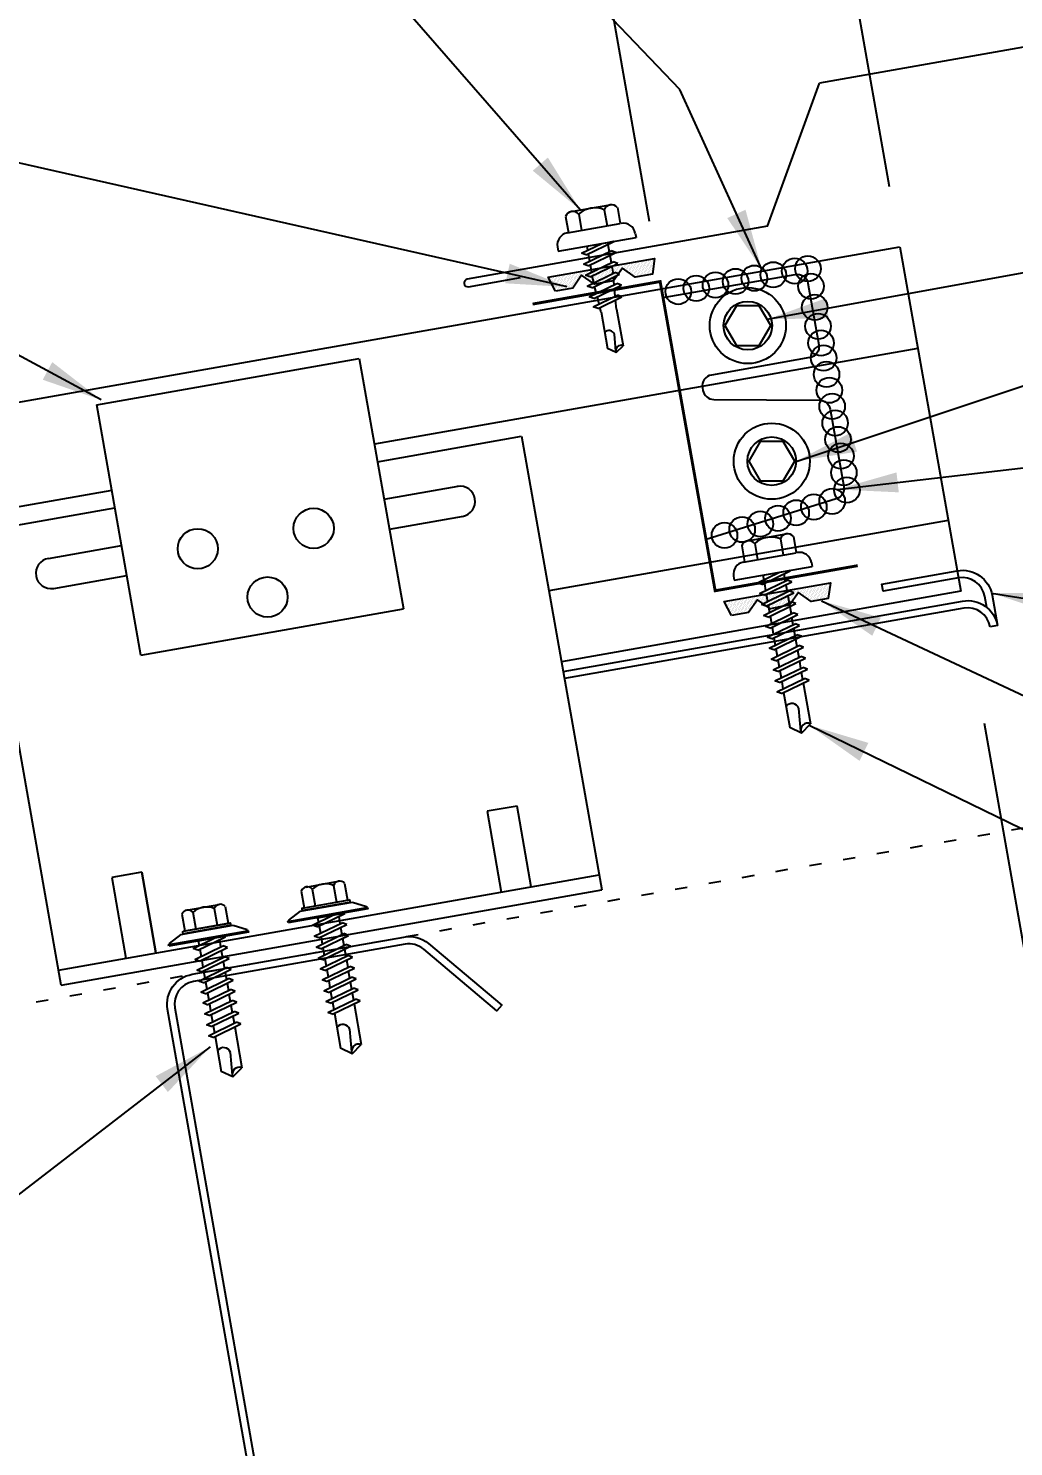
# Model space of a CAD drawing. Header units: inches. Extents: x 5.6 to 40.9, y 11.1 to 45.6.
# Drawn here: x 19.42 to 27.5, y 18.28 to 29.92 of the extents above; entities that cross this region are included whole.
import ezdxf

# ---------------------------------------------------------------- set-up
doc = ezdxf.new("R2010")
doc.units = ezdxf.units.IN
doc.header["$MEASUREMENT"] = 0
doc.linetypes.add('ACAD_ISO07W100', pattern=[3, 0, -3])
for name, color, linetype in [('CLIP', 5, 'Continuous'), ('CLO', 3, 'Continuous'), ('DIM', 7, 'Continuous'), ('FASTENER', 9, 'Continuous'), ('PANEL', 11, 'Continuous'), ('STLA', 12, 'Continuous'), ('TAPE', 8, 'Continuous'), ('TEXT', 2, 'Continuous'), ('TRIM', 6, 'Continuous'), ('WALL', 7, 'Continuous')]:
    doc.layers.add(name, color=color, linetype=linetype)
doc.styles.add('TEXT1', font='ROMANS.shx', dxfattribs={"width": 0.75, "height": 0.375})
doc.dimstyles.new('DETAIL', dxfattribs={"dimscale": 4, "dimtxt": 0.09375, "dimasz": 0.0625, "dimexe": 0.0625, "dimexo": 0.125, "dimgap": 0.0625, "dimtad": 1, "dimdec": 4, "dimzin": 3, "dimdsep": 46, "dimlunit": 4, "dimtxsty": 'TEXT1', "dimblk": 'ARCHTICK', "dimcen": 0.0625, "dimclrd": 7, "dimclre": 7, "dimclrt": 2, "dimadec": 0, "dimazin": 0, "dimtfac": 0.59375, "dimtdec": 4, "dimtmove": 0, "dimatfit": 3, "dimfxl": 0, "dimfrac": 2, "dimtolj": 1, "dimtzin": 3, "dimarcsym": 0})
doc.dimstyles.new('DETAIL$7', dxfattribs={"dimscale": 4, "dimtxt": 0.09375, "dimasz": 0.125, "dimexe": 0.0625, "dimexo": 0.125, "dimgap": 0.0625, "dimtad": 1, "dimdec": 4, "dimzin": 3, "dimdsep": 46, "dimlunit": 4, "dimtxsty": 'TEXT1', "dimblk": 'ARCHTICK', "dimcen": 0.0625, "dimclrd": 7, "dimclre": 7, "dimclrt": 2, "dimadec": 0, "dimazin": 0, "dimtfac": 0.59375, "dimtdec": 4, "dimtmove": 0, "dimatfit": 3, "dimfxl": 0, "dimfrac": 2, "dimtolj": 1, "dimtzin": 3, "dimarcsym": 0})

# ---------------------------------------------------------------- blocks, each defined once
blk = doc.blocks.new('MB_DW1')
at = {"layer": 'FASTENER'}
for p, q in [((-0.181, 0.276), (-0.181, 0.137)), ((-0.135, 0.302), (0.135, 0.302)), ((-0.089, 0.276), (-0.089, 0.137)), ((0.089, 0.276), (0.089, 0.137)), ((0.181, 0.276), (0.181, 0.137)), ((-0.193, 0.137), (0.193, 0.137)), ((-0.193, 0.119), (0.193, 0.119)), ((-0.181, 0.137), (0.181, 0.137)), ((-0.217, 0.114), (-0.326, 0.059)), ((-0.326, 0.059), (-0.326, 0.049)), ((-0.326, 0.049), (0.326, 0.049)), ((-0.217, 0.114), (0.217, 0.114)), ((-0.139, -0.016), (0.046, 0.037)), ((-0.104, -0.036), (0.139, 0.033)), ((-0.086, 0.037), (-0.086, -0.001)), ((-0.086, 0.037), (0.086, 0.037)), ((0.086, 0.037), (0.133, 0.037)), ((0.086, 0.018), (0.086, -0.042)), ((0.139, 0.033), (0.133, 0.037)), ((0.217, 0.114), (0.326, 0.059)), ((0.326, 0.059), (0.326, 0.049)), ((-0.104, -0.036), (-0.139, -0.016)), ((-0.139, -0.107), (0.104, -0.038)), ((-0.104, -0.127), (-0.139, -0.107)), ((-0.104, -0.127), (0.139, -0.058)), ((-0.086, -0.031), (-0.086, -0.092)), ((0.086, -0.073), (0.086, -0.133)), ((0.139, -0.058), (0.104, -0.038)), ((-0.139, -0.198), (0.104, -0.128)), ((-0.104, -0.218), (-0.139, -0.198)), ((-0.139, -0.289), (0.104, -0.219)), ((-0.104, -0.218), (0.139, -0.149)), ((-0.086, -0.122), (-0.086, -0.183)), ((-0.086, -0.213), (-0.086, -0.274)), ((0.086, -0.164), (0.086, -0.224)), ((0.139, -0.149), (0.104, -0.128)), ((0.139, -0.239), (0.104, -0.219)), ((-0.104, -0.309), (-0.139, -0.289)), ((-0.139, -0.38), (0.104, -0.31)), ((-0.104, -0.309), (0.139, -0.239)), ((-0.104, -0.4), (0.139, -0.33)), ((-0.086, -0.304), (-0.086, -0.364)), ((0.086, -0.255), (0.086, -0.315)), ((0.086, -0.345), (0.086, -0.406)), ((0.139, -0.33), (0.104, -0.31)), ((-0.104, -0.4), (-0.139, -0.38)), ((-0.139, -0.47), (0.104, -0.401)), ((-0.104, -0.491), (0.139, -0.421)), ((-0.086, -0.395), (-0.086, -0.455)), ((0.086, -0.436), (0.086, -0.497)), ((0.139, -0.421), (0.104, -0.401)), ((-0.104, -0.491), (-0.139, -0.47)), ((-0.139, -0.561), (0.104, -0.492)), ((-0.104, -0.581), (-0.139, -0.561)), ((-0.104, -0.581), (0.139, -0.512)), ((-0.086, -0.486), (-0.086, -0.546)), ((-0.086, -0.577), (-0.086, -0.637)), ((0.086, -0.527), (0.086, -0.588)), ((0.139, -0.512), (0.104, -0.492)), ((-0.139, -0.652), (0.104, -0.583)), ((-0.104, -0.672), (-0.139, -0.652)), ((-0.139, -0.743), (0.104, -0.674)), ((-0.104, -0.672), (0.139, -0.603)), ((-0.104, -0.763), (0.139, -0.694)), ((-0.086, -0.667), (-0.086, -0.728)), ((0.086, -0.618), (0.086, -0.679)), ((0.139, -0.603), (0.104, -0.583)), ((0.139, -0.694), (0.104, -0.674)), ((-0.104, -0.763), (-0.139, -0.743)), ((-0.086, -0.758), (-0.086, -1.05)), ((0.086, -0.709), (0.086, -1.05)), ((-0.002, -1.095), (0.014, -0.909)), ((0, -1.111), (-0.086, -1.05)), ((0, -1.111), (0.086, -1.05))]:
    blk.add_line(p, q, dxfattribs=at)
blk.add_lwpolyline([(-0.331, 0.037), (-0.331, 0.049), (0.331, 0.049), (0.331, 0.037)], close=True, dxfattribs=at)
for centre, radius, start, end in [((-0.135, 0.25), 0.0527, 29.8754, 150.1246), ((0, 0.138), 0.164, 56.9974, 123.0026), ((0.135, 0.25), 0.0527, 29.8754, 150.1246), ((-0.193, 0.128), 0.00894, 90, 270), ((0.193, 0.128), 0.00894, 270, 90), ((-0.046, -0.921), 0.0615, 11.1445, 130.906), ((0.054, -1.097), 0.0563, 55.4585, 194.8454)]:
    blk.add_arc(centre, radius, start, end, dxfattribs=at)
blk = doc.blocks.new('*X4')
at = {"color": 0}
for p, q in [((-0.434, 0.135), (-0.434, 0.135)), ((-0.434, 0.123), (-0.434, 0.123)), ((-0.422, 0.141), (-0.422, 0.141)), ((-0.422, 0.129), (-0.422, 0.129)), ((-0.422, 0.117), (-0.422, 0.117)), ((-0.41, 0.135), (-0.41, 0.135)), ((-0.41, 0.123), (-0.41, 0.123)), ((-0.398, 0.141), (-0.398, 0.141)), ((-0.398, 0.129), (-0.398, 0.129)), ((-0.398, 0.117), (-0.398, 0.117)), ((-0.387, 0.135), (-0.387, 0.135)), ((-0.387, 0.123), (-0.387, 0.123)), ((-0.375, 0.141), (-0.375, 0.141)), ((-0.375, 0.129), (-0.375, 0.129)), ((-0.375, 0.117), (-0.375, 0.117)), ((-0.363, 0.135), (-0.363, 0.135)), ((-0.363, 0.123), (-0.363, 0.123)), ((-0.352, 0.141), (-0.352, 0.141)), ((-0.352, 0.129), (-0.352, 0.129)), ((-0.352, 0.117), (-0.352, 0.117)), ((-0.34, 0.135), (-0.34, 0.135)), ((-0.34, 0.123), (-0.34, 0.123)), ((-0.328, 0.141), (-0.328, 0.141)), ((-0.328, 0.129), (-0.328, 0.129)), ((-0.328, 0.117), (-0.328, 0.117)), ((-0.316, 0.135), (-0.316, 0.135)), ((-0.316, 0.123), (-0.316, 0.123)), ((-0.305, 0.141), (-0.305, 0.141)), ((-0.305, 0.129), (-0.305, 0.129)), ((-0.305, 0.117), (-0.305, 0.117)), ((-0.293, 0.135), (-0.293, 0.135)), ((-0.293, 0.123), (-0.293, 0.123)), ((-0.281, 0.141), (-0.281, 0.141)), ((-0.281, 0.129), (-0.281, 0.129)), ((-0.281, 0.117), (-0.281, 0.117)), ((-0.27, 0.135), (-0.27, 0.135)), ((-0.27, 0.123), (-0.27, 0.123)), ((-0.258, 0.141), (-0.258, 0.141)), ((-0.258, 0.129), (-0.258, 0.129)), ((-0.258, 0.117), (-0.258, 0.117)), ((-0.246, 0.135), (-0.246, 0.135)), ((-0.246, 0.123), (-0.246, 0.123)), ((-0.234, 0.141), (-0.234, 0.141)), ((-0.234, 0.129), (-0.234, 0.129)), ((-0.234, 0.117), (-0.234, 0.117)), ((-0.223, 0.135), (-0.223, 0.135)), ((-0.223, 0.123), (-0.223, 0.123)), ((-0.211, 0.141), (-0.211, 0.141)), ((-0.211, 0.129), (-0.211, 0.129)), ((-0.211, 0.117), (-0.211, 0.117)), ((-0.199, 0.135), (-0.199, 0.135)), ((-0.199, 0.123), (-0.199, 0.123)), ((-0.188, 0.141), (-0.188, 0.141)), ((-0.188, 0.129), (-0.188, 0.129)), ((-0.188, 0.117), (-0.188, 0.117)), ((-0.176, 0.135), (-0.176, 0.135)), ((-0.176, 0.123), (-0.176, 0.123)), ((-0.164, 0.141), (-0.164, 0.141)), ((-0.164, 0.129), (-0.164, 0.129)), ((-0.164, 0.117), (-0.164, 0.117)), ((-0.152, 0.135), (-0.152, 0.135)), ((-0.152, 0.123), (-0.152, 0.123)), ((-0.141, 0.141), (-0.141, 0.141)), ((-0.141, 0.129), (-0.141, 0.129)), ((-0.141, 0.117), (-0.141, 0.117)), ((-0.129, 0.135), (-0.129, 0.135)), ((-0.129, 0.123), (-0.129, 0.123)), ((-0.117, 0.141), (-0.117, 0.141)), ((-0.117, 0.129), (-0.117, 0.129)), ((-0.117, 0.117), (-0.117, 0.117)), ((-0.105, 0.135), (-0.105, 0.135)), ((-0.105, 0.123), (-0.105, 0.123)), ((-0.094, 0.141), (-0.094, 0.141)), ((-0.094, 0.129), (-0.094, 0.129)), ((-0.094, 0.117), (-0.094, 0.117)), ((-0.082, 0.135), (-0.082, 0.135)), ((-0.082, 0.123), (-0.082, 0.123)), ((-0.07, 0.141), (-0.07, 0.141)), ((-0.07, 0.129), (-0.07, 0.129)), ((-0.07, 0.117), (-0.07, 0.117)), ((-0.059, 0.135), (-0.059, 0.135)), ((-0.059, 0.123), (-0.059, 0.123)), ((-0.047, 0.141), (-0.047, 0.141)), ((-0.047, 0.129), (-0.047, 0.129)), ((-0.047, 0.117), (-0.047, 0.117)), ((-0.035, 0.135), (-0.035, 0.135)), ((-0.035, 0.123), (-0.035, 0.123)), ((-0.023, 0.141), (-0.023, 0.141)), ((-0.023, 0.129), (-0.023, 0.129)), ((-0.023, 0.117), (-0.023, 0.117)), ((-0.012, 0.135), (-0.012, 0.135)), ((-0.012, 0.123), (-0.012, 0.123)), ((0, 0.141), (0, 0.141)), ((0, 0.129), (0, 0.129)), ((0, 0.117), (0, 0.117)), ((0.012, 0.135), (0.012, 0.135)), ((0.012, 0.123), (0.012, 0.123)), ((0.023, 0.141), (0.023, 0.141)), ((0.023, 0.129), (0.023, 0.129)), ((0.023, 0.117), (0.023, 0.117)), ((0.035, 0.135), (0.035, 0.135)), ((0.035, 0.123), (0.035, 0.123)), ((0.047, 0.141), (0.047, 0.141)), ((0.047, 0.129), (0.047, 0.129)), ((0.047, 0.117), (0.047, 0.117)), ((0.059, 0.135), (0.059, 0.135)), ((0.059, 0.123), (0.059, 0.123)), ((0.07, 0.141), (0.07, 0.141)), ((0.07, 0.129), (0.07, 0.129)), ((0.07, 0.117), (0.07, 0.117)), ((0.082, 0.135), (0.082, 0.135)), ((0.082, 0.123), (0.082, 0.123)), ((0.094, 0.141), (0.094, 0.141)), ((0.094, 0.129), (0.094, 0.129)), ((0.094, 0.117), (0.094, 0.117)), ((0.105, 0.135), (0.105, 0.135)), ((0.105, 0.123), (0.105, 0.123)), ((0.117, 0.141), (0.117, 0.141)), ((0.117, 0.129), (0.117, 0.129)), ((0.117, 0.117), (0.117, 0.117)), ((0.129, 0.135), (0.129, 0.135)), ((0.129, 0.123), (0.129, 0.123)), ((0.141, 0.141), (0.141, 0.141)), ((0.141, 0.129), (0.141, 0.129)), ((0.141, 0.117), (0.141, 0.117)), ((0.152, 0.135), (0.152, 0.135)), ((0.152, 0.123), (0.152, 0.123)), ((0.164, 0.141), (0.164, 0.141)), ((0.164, 0.129), (0.164, 0.129)), ((0.164, 0.117), (0.164, 0.117)), ((0.176, 0.135), (0.176, 0.135)), ((0.176, 0.123), (0.176, 0.123)), ((0.188, 0.141), (0.188, 0.141)), ((0.188, 0.129), (0.188, 0.129)), ((0.188, 0.117), (0.188, 0.117)), ((0.199, 0.135), (0.199, 0.135)), ((0.199, 0.123), (0.199, 0.123)), ((0.211, 0.141), (0.211, 0.141)), ((0.211, 0.129), (0.211, 0.129)), ((0.211, 0.117), (0.211, 0.117)), ((0.223, 0.135), (0.223, 0.135)), ((0.223, 0.123), (0.223, 0.123)), ((0.234, 0.141), (0.234, 0.141)), ((0.234, 0.129), (0.234, 0.129)), ((0.234, 0.117), (0.234, 0.117)), ((0.246, 0.135), (0.246, 0.135)), ((0.246, 0.123), (0.246, 0.123)), ((0.258, 0.141), (0.258, 0.141)), ((0.258, 0.129), (0.258, 0.129)), ((0.258, 0.117), (0.258, 0.117)), ((0.27, 0.135), (0.27, 0.135)), ((0.27, 0.123), (0.27, 0.123)), ((0.281, 0.141), (0.281, 0.141)), ((0.281, 0.129), (0.281, 0.129)), ((0.281, 0.117), (0.281, 0.117)), ((0.293, 0.135), (0.293, 0.135)), ((0.293, 0.123), (0.293, 0.123)), ((0.305, 0.141), (0.305, 0.141)), ((0.305, 0.129), (0.305, 0.129)), ((0.305, 0.117), (0.305, 0.117)), ((0.316, 0.135), (0.316, 0.135)), ((0.316, 0.123), (0.316, 0.123)), ((0.328, 0.141), (0.328, 0.141)), ((0.328, 0.129), (0.328, 0.129)), ((0.328, 0.117), (0.328, 0.117)), ((0.34, 0.135), (0.34, 0.135)), ((0.34, 0.123), (0.34, 0.123)), ((0.352, 0.141), (0.352, 0.141)), ((0.352, 0.129), (0.352, 0.129)), ((0.352, 0.117), (0.352, 0.117)), ((0.363, 0.135), (0.363, 0.135)), ((0.363, 0.123), (0.363, 0.123)), ((0.375, 0.141), (0.375, 0.141)), ((0.375, 0.129), (0.375, 0.129)), ((0.375, 0.117), (0.375, 0.117)), ((0.387, 0.135), (0.387, 0.135)), ((0.387, 0.123), (0.387, 0.123)), ((0.398, 0.141), (0.398, 0.141)), ((0.398, 0.129), (0.398, 0.129)), ((0.398, 0.117), (0.398, 0.117)), ((0.41, 0.135), (0.41, 0.135)), ((0.41, 0.123), (0.41, 0.123)), ((0.422, 0.141), (0.422, 0.141)), ((0.422, 0.129), (0.422, 0.129)), ((0.422, 0.117), (0.422, 0.117)), ((0.434, 0.135), (0.434, 0.135)), ((0.434, 0.123), (0.434, 0.123)), ((-0.422, 0.105), (-0.422, 0.105)), ((-0.422, 0.094), (-0.422, 0.094)), ((-0.422, 0.082), (-0.422, 0.082)), ((-0.41, 0.111), (-0.41, 0.111)), ((-0.41, 0.1), (-0.41, 0.1)), ((-0.41, 0.088), (-0.41, 0.088)), ((-0.41, 0.076), (-0.41, 0.076)), ((-0.41, 0.064), (-0.41, 0.064)), ((-0.41, 0.053), (-0.41, 0.053)), ((-0.41, 0.041), (-0.41, 0.041)), ((-0.398, 0.105), (-0.398, 0.105)), ((-0.398, 0.094), (-0.398, 0.094)), ((-0.398, 0.082), (-0.398, 0.082)), ((-0.398, 0.07), (-0.398, 0.07)), ((-0.398, 0.059), (-0.398, 0.059)), ((-0.398, 0.047), (-0.398, 0.047)), ((-0.398, 0.035), (-0.398, 0.035)), ((-0.398, 0.023), (-0.398, 0.023)), ((-0.387, 0.111), (-0.387, 0.111)), ((-0.387, 0.1), (-0.387, 0.1)), ((-0.387, 0.088), (-0.387, 0.088)), ((-0.387, 0.076), (-0.387, 0.076)), ((-0.387, 0.064), (-0.387, 0.064)), ((-0.387, 0.053), (-0.387, 0.053)), ((-0.387, 0.041), (-0.387, 0.041)), ((-0.387, 0.029), (-0.387, 0.029)), ((-0.375, 0.105), (-0.375, 0.105)), ((-0.375, 0.094), (-0.375, 0.094)), ((-0.375, 0.082), (-0.375, 0.082)), ((-0.375, 0.07), (-0.375, 0.07)), ((-0.375, 0.059), (-0.375, 0.059)), ((-0.375, 0.047), (-0.375, 0.047)), ((-0.375, 0.035), (-0.375, 0.035)), ((-0.375, 0.023), (-0.375, 0.023)), ((-0.363, 0.111), (-0.363, 0.111)), ((-0.363, 0.1), (-0.363, 0.1)), ((-0.363, 0.088), (-0.363, 0.088)), ((-0.363, 0.076), (-0.363, 0.076)), ((-0.363, 0.064), (-0.363, 0.064)), ((-0.363, 0.053), (-0.363, 0.053)), ((-0.363, 0.041), (-0.363, 0.041)), ((-0.363, 0.029), (-0.363, 0.029)), ((-0.352, 0.105), (-0.352, 0.105)), ((-0.352, 0.094), (-0.352, 0.094)), ((-0.352, 0.082), (-0.352, 0.082)), ((-0.352, 0.07), (-0.352, 0.07)), ((-0.352, 0.059), (-0.352, 0.059)), ((-0.352, 0.047), (-0.352, 0.047)), ((-0.352, 0.035), (-0.352, 0.035)), ((-0.352, 0.023), (-0.352, 0.023)), ((-0.34, 0.111), (-0.34, 0.111)), ((-0.34, 0.1), (-0.34, 0.1)), ((-0.34, 0.088), (-0.34, 0.088)), ((-0.34, 0.076), (-0.34, 0.076)), ((-0.34, 0.064), (-0.34, 0.064)), ((-0.34, 0.053), (-0.34, 0.053)), ((-0.34, 0.041), (-0.34, 0.041)), ((-0.34, 0.029), (-0.34, 0.029)), ((-0.328, 0.105), (-0.328, 0.105)), ((-0.328, 0.094), (-0.328, 0.094)), ((-0.328, 0.082), (-0.328, 0.082)), ((-0.328, 0.07), (-0.328, 0.07)), ((-0.328, 0.059), (-0.328, 0.059)), ((-0.328, 0.047), (-0.328, 0.047)), ((-0.328, 0.035), (-0.328, 0.035)), ((-0.328, 0.023), (-0.328, 0.023)), ((-0.316, 0.111), (-0.316, 0.111)), ((-0.316, 0.1), (-0.316, 0.1)), ((-0.316, 0.088), (-0.316, 0.088)), ((-0.316, 0.076), (-0.316, 0.076)), ((-0.316, 0.064), (-0.316, 0.064)), ((-0.316, 0.053), (-0.316, 0.053)), ((-0.316, 0.041), (-0.316, 0.041)), ((-0.316, 0.029), (-0.316, 0.029)), ((-0.305, 0.105), (-0.305, 0.105)), ((-0.305, 0.094), (-0.305, 0.094)), ((-0.305, 0.082), (-0.305, 0.082)), ((-0.305, 0.07), (-0.305, 0.07)), ((-0.305, 0.059), (-0.305, 0.059)), ((-0.305, 0.047), (-0.305, 0.047)), ((-0.305, 0.035), (-0.305, 0.035)), ((-0.305, 0.023), (-0.305, 0.023)), ((-0.293, 0.111), (-0.293, 0.111)), ((-0.293, 0.1), (-0.293, 0.1)), ((-0.293, 0.088), (-0.293, 0.088)), ((-0.293, 0.076), (-0.293, 0.076)), ((-0.293, 0.064), (-0.293, 0.064)), ((-0.293, 0.053), (-0.293, 0.053)), ((-0.293, 0.041), (-0.293, 0.041)), ((-0.293, 0.029), (-0.293, 0.029)), ((-0.281, 0.105), (-0.281, 0.105)), ((-0.281, 0.094), (-0.281, 0.094)), ((-0.281, 0.082), (-0.281, 0.082)), ((-0.281, 0.07), (-0.281, 0.07)), ((-0.281, 0.059), (-0.281, 0.059)), ((-0.281, 0.047), (-0.281, 0.047)), ((-0.281, 0.035), (-0.281, 0.035)), ((-0.281, 0.023), (-0.281, 0.023)), ((-0.27, 0.111), (-0.27, 0.111)), ((-0.27, 0.1), (-0.27, 0.1)), ((-0.27, 0.088), (-0.27, 0.088)), ((-0.27, 0.076), (-0.27, 0.076)), ((-0.27, 0.064), (-0.27, 0.064)), ((-0.27, 0.053), (-0.27, 0.053)), ((-0.27, 0.041), (-0.27, 0.041)), ((-0.27, 0.029), (-0.27, 0.029)), ((-0.258, 0.105), (-0.258, 0.105)), ((-0.258, 0.094), (-0.258, 0.094)), ((-0.258, 0.082), (-0.258, 0.082)), ((-0.258, 0.07), (-0.258, 0.07)), ((-0.258, 0.059), (-0.258, 0.059)), ((-0.258, 0.047), (-0.258, 0.047)), ((-0.258, 0.035), (-0.258, 0.035)), ((-0.258, 0.023), (-0.258, 0.023)), ((-0.246, 0.111), (-0.246, 0.111)), ((-0.246, 0.1), (-0.246, 0.1)), ((-0.246, 0.088), (-0.246, 0.088)), ((-0.246, 0.076), (-0.246, 0.076)), ((-0.246, 0.064), (-0.246, 0.064)), ((-0.246, 0.053), (-0.246, 0.053)), ((-0.246, 0.041), (-0.246, 0.041)), ((-0.234, 0.105), (-0.234, 0.105)), ((-0.234, 0.094), (-0.234, 0.094)), ((-0.234, 0.082), (-0.234, 0.082)), ((-0.234, 0.07), (-0.234, 0.07)), ((-0.234, 0.059), (-0.234, 0.059)), ((-0.234, 0.047), (-0.234, 0.047)), ((-0.223, 0.111), (-0.223, 0.111)), ((-0.223, 0.1), (-0.223, 0.1)), ((-0.223, 0.088), (-0.223, 0.088)), ((-0.223, 0.076), (-0.223, 0.076)), ((-0.223, 0.064), (-0.223, 0.064)), ((-0.211, 0.105), (-0.211, 0.105)), ((-0.211, 0.094), (-0.211, 0.094)), ((-0.211, 0.082), (-0.211, 0.082)), ((-0.211, 0.07), (-0.211, 0.07)), ((-0.199, 0.111), (-0.199, 0.111)), ((-0.199, 0.1), (-0.199, 0.1)), ((-0.199, 0.088), (-0.199, 0.088)), ((-0.188, 0.105), (-0.188, 0.105)), ((-0.188, 0.094), (-0.188, 0.094)), ((-0.176, 0.111), (-0.176, 0.111)), ((-0.164, 0.105), (-0.164, 0.105)), ((-0.152, 0.111), (-0.152, 0.111)), ((-0.152, 0.1), (-0.152, 0.1)), ((-0.141, 0.105), (-0.141, 0.105)), ((-0.141, 0.094), (-0.141, 0.094)), ((-0.141, 0.082), (-0.141, 0.082)), ((-0.129, 0.111), (-0.129, 0.111)), ((-0.129, 0.1), (-0.129, 0.1)), ((-0.129, 0.088), (-0.129, 0.088)), ((-0.129, 0.076), (-0.129, 0.076)), ((-0.117, 0.105), (-0.117, 0.105)), ((-0.117, 0.094), (-0.117, 0.094)), ((-0.117, 0.082), (-0.117, 0.082)), ((-0.117, 0.07), (-0.117, 0.07)), ((-0.117, 0.059), (-0.117, 0.059)), ((-0.105, 0.111), (-0.105, 0.111)), ((-0.105, 0.1), (-0.105, 0.1)), ((-0.105, 0.088), (-0.105, 0.088)), ((-0.105, 0.076), (-0.105, 0.076)), ((-0.105, 0.064), (-0.105, 0.064)), ((-0.105, 0.053), (-0.105, 0.053)), ((-0.094, 0.105), (-0.094, 0.105)), ((-0.094, 0.094), (-0.094, 0.094)), ((-0.094, 0.082), (-0.094, 0.082)), ((-0.094, 0.07), (-0.094, 0.07)), ((-0.094, 0.059), (-0.094, 0.059)), ((-0.094, 0.047), (-0.094, 0.047)), ((-0.094, 0.035), (-0.094, 0.035)), ((-0.082, 0.111), (-0.082, 0.111)), ((-0.082, 0.1), (-0.082, 0.1)), ((-0.082, 0.088), (-0.082, 0.088)), ((-0.082, 0.076), (-0.082, 0.076)), ((-0.082, 0.064), (-0.082, 0.064)), ((-0.082, 0.053), (-0.082, 0.053)), ((-0.082, 0.041), (-0.082, 0.041)), ((-0.082, 0.029), (-0.082, 0.029)), ((-0.07, 0.105), (-0.07, 0.105)), ((-0.07, 0.094), (-0.07, 0.094)), ((-0.07, 0.082), (-0.07, 0.082)), ((-0.07, 0.07), (-0.07, 0.07)), ((-0.07, 0.059), (-0.07, 0.059)), ((-0.07, 0.047), (-0.07, 0.047)), ((-0.07, 0.035), (-0.07, 0.035)), ((-0.07, 0.023), (-0.07, 0.023)), ((-0.059, 0.111), (-0.059, 0.111)), ((-0.059, 0.1), (-0.059, 0.1)), ((-0.059, 0.088), (-0.059, 0.088)), ((-0.059, 0.076), (-0.059, 0.076)), ((-0.059, 0.064), (-0.059, 0.064)), ((-0.059, 0.053), (-0.059, 0.053)), ((-0.059, 0.041), (-0.059, 0.041)), ((-0.059, 0.029), (-0.059, 0.029)), ((-0.047, 0.105), (-0.047, 0.105)), ((-0.047, 0.094), (-0.047, 0.094)), ((-0.047, 0.082), (-0.047, 0.082)), ((-0.047, 0.07), (-0.047, 0.07)), ((-0.047, 0.059), (-0.047, 0.059)), ((-0.047, 0.047), (-0.047, 0.047)), ((-0.047, 0.035), (-0.047, 0.035)), ((-0.047, 0.023), (-0.047, 0.023)), ((-0.035, 0.111), (-0.035, 0.111)), ((-0.035, 0.1), (-0.035, 0.1)), ((-0.035, 0.088), (-0.035, 0.088)), ((-0.035, 0.076), (-0.035, 0.076)), ((-0.035, 0.064), (-0.035, 0.064)), ((-0.035, 0.053), (-0.035, 0.053)), ((-0.035, 0.041), (-0.035, 0.041)), ((-0.035, 0.029), (-0.035, 0.029)), ((-0.023, 0.105), (-0.023, 0.105)), ((-0.023, 0.094), (-0.023, 0.094)), ((-0.023, 0.082), (-0.023, 0.082)), ((-0.023, 0.07), (-0.023, 0.07)), ((-0.023, 0.059), (-0.023, 0.059)), ((-0.023, 0.047), (-0.023, 0.047)), ((-0.023, 0.035), (-0.023, 0.035)), ((-0.023, 0.023), (-0.023, 0.023)), ((-0.012, 0.111), (-0.012, 0.111)), ((-0.012, 0.1), (-0.012, 0.1)), ((-0.012, 0.088), (-0.012, 0.088)), ((-0.012, 0.076), (-0.012, 0.076)), ((-0.012, 0.064), (-0.012, 0.064)), ((-0.012, 0.053), (-0.012, 0.053)), ((-0.012, 0.041), (-0.012, 0.041)), ((-0.012, 0.029), (-0.012, 0.029)), ((0, 0.105), (0, 0.105)), ((0, 0.094), (0, 0.094)), ((0, 0.082), (0, 0.082)), ((0, 0.07), (0, 0.07)), ((0, 0.059), (0, 0.059)), ((0, 0.047), (0, 0.047)), ((0, 0.035), (0, 0.035)), ((0, 0.023), (0, 0.023)), ((0.012, 0.111), (0.012, 0.111)), ((0.012, 0.1), (0.012, 0.1)), ((0.012, 0.088), (0.012, 0.088)), ((0.012, 0.076), (0.012, 0.076)), ((0.012, 0.064), (0.012, 0.064)), ((0.012, 0.053), (0.012, 0.053)), ((0.012, 0.041), (0.012, 0.041)), ((0.012, 0.029), (0.012, 0.029)), ((0.023, 0.105), (0.023, 0.105)), ((0.023, 0.094), (0.023, 0.094)), ((0.023, 0.082), (0.023, 0.082)), ((0.023, 0.07), (0.023, 0.07)), ((0.023, 0.059), (0.023, 0.059)), ((0.023, 0.047), (0.023, 0.047)), ((0.023, 0.035), (0.023, 0.035)), ((0.023, 0.023), (0.023, 0.023)), ((0.035, 0.111), (0.035, 0.111)), ((0.035, 0.1), (0.035, 0.1)), ((0.035, 0.088), (0.035, 0.088)), ((0.035, 0.076), (0.035, 0.076)), ((0.035, 0.064), (0.035, 0.064)), ((0.035, 0.053), (0.035, 0.053)), ((0.035, 0.041), (0.035, 0.041)), ((0.035, 0.029), (0.035, 0.029)), ((0.047, 0.105), (0.047, 0.105)), ((0.047, 0.094), (0.047, 0.094)), ((0.047, 0.082), (0.047, 0.082)), ((0.047, 0.07), (0.047, 0.07)), ((0.047, 0.059), (0.047, 0.059)), ((0.047, 0.047), (0.047, 0.047)), ((0.047, 0.035), (0.047, 0.035)), ((0.047, 0.023), (0.047, 0.023)), ((0.059, 0.111), (0.059, 0.111)), ((0.059, 0.1), (0.059, 0.1)), ((0.059, 0.088), (0.059, 0.088)), ((0.059, 0.076), (0.059, 0.076)), ((0.059, 0.064), (0.059, 0.064)), ((0.059, 0.053), (0.059, 0.053)), ((0.059, 0.041), (0.059, 0.041)), ((0.059, 0.029), (0.059, 0.029)), ((0.07, 0.105), (0.07, 0.105)), ((0.07, 0.094), (0.07, 0.094)), ((0.07, 0.082), (0.07, 0.082)), ((0.07, 0.07), (0.07, 0.07)), ((0.07, 0.059), (0.07, 0.059)), ((0.07, 0.047), (0.07, 0.047)), ((0.07, 0.035), (0.07, 0.035)), ((0.07, 0.023), (0.07, 0.023)), ((0.082, 0.111), (0.082, 0.111)), ((0.082, 0.1), (0.082, 0.1)), ((0.082, 0.088), (0.082, 0.088)), ((0.082, 0.076), (0.082, 0.076)), ((0.082, 0.064), (0.082, 0.064)), ((0.082, 0.053), (0.082, 0.053)), ((0.082, 0.041), (0.082, 0.041)), ((0.082, 0.029), (0.082, 0.029)), ((0.094, 0.105), (0.094, 0.105)), ((0.094, 0.094), (0.094, 0.094)), ((0.094, 0.082), (0.094, 0.082)), ((0.094, 0.07), (0.094, 0.07)), ((0.094, 0.059), (0.094, 0.059)), ((0.094, 0.047), (0.094, 0.047)), ((0.094, 0.035), (0.094, 0.035)), ((0.105, 0.111), (0.105, 0.111)), ((0.105, 0.1), (0.105, 0.1)), ((0.105, 0.088), (0.105, 0.088)), ((0.105, 0.076), (0.105, 0.076)), ((0.105, 0.064), (0.105, 0.064)), ((0.105, 0.053), (0.105, 0.053)), ((0.117, 0.105), (0.117, 0.105)), ((0.117, 0.094), (0.117, 0.094)), ((0.117, 0.082), (0.117, 0.082)), ((0.117, 0.07), (0.117, 0.07)), ((0.117, 0.059), (0.117, 0.059)), ((0.129, 0.111), (0.129, 0.111)), ((0.129, 0.1), (0.129, 0.1)), ((0.129, 0.088), (0.129, 0.088)), ((0.129, 0.076), (0.129, 0.076)), ((0.141, 0.105), (0.141, 0.105)), ((0.141, 0.094), (0.141, 0.094)), ((0.141, 0.082), (0.141, 0.082)), ((0.152, 0.111), (0.152, 0.111)), ((0.152, 0.1), (0.152, 0.1)), ((0.164, 0.105), (0.164, 0.105)), ((0.176, 0.111), (0.176, 0.111)), ((0.188, 0.105), (0.188, 0.105)), ((0.188, 0.094), (0.188, 0.094)), ((0.199, 0.111), (0.199, 0.111)), ((0.199, 0.1), (0.199, 0.1)), ((0.199, 0.088), (0.199, 0.088)), ((0.211, 0.105), (0.211, 0.105)), ((0.211, 0.094), (0.211, 0.094)), ((0.211, 0.082), (0.211, 0.082)), ((0.211, 0.07), (0.211, 0.07)), ((0.223, 0.111), (0.223, 0.111)), ((0.223, 0.1), (0.223, 0.1)), ((0.223, 0.088), (0.223, 0.088)), ((0.223, 0.076), (0.223, 0.076)), ((0.223, 0.064), (0.223, 0.064)), ((0.234, 0.105), (0.234, 0.105)), ((0.234, 0.094), (0.234, 0.094)), ((0.234, 0.082), (0.234, 0.082)), ((0.234, 0.07), (0.234, 0.07)), ((0.234, 0.059), (0.234, 0.059)), ((0.234, 0.047), (0.234, 0.047)), ((0.246, 0.111), (0.246, 0.111)), ((0.246, 0.1), (0.246, 0.1)), ((0.246, 0.088), (0.246, 0.088)), ((0.246, 0.076), (0.246, 0.076)), ((0.246, 0.064), (0.246, 0.064)), ((0.246, 0.053), (0.246, 0.053)), ((0.246, 0.041), (0.246, 0.041)), ((0.258, 0.105), (0.258, 0.105)), ((0.258, 0.094), (0.258, 0.094)), ((0.258, 0.082), (0.258, 0.082)), ((0.258, 0.07), (0.258, 0.07)), ((0.258, 0.059), (0.258, 0.059)), ((0.258, 0.047), (0.258, 0.047)), ((0.258, 0.035), (0.258, 0.035)), ((0.258, 0.023), (0.258, 0.023)), ((0.27, 0.111), (0.27, 0.111)), ((0.27, 0.1), (0.27, 0.1)), ((0.27, 0.088), (0.27, 0.088)), ((0.27, 0.076), (0.27, 0.076)), ((0.27, 0.064), (0.27, 0.064)), ((0.27, 0.053), (0.27, 0.053)), ((0.27, 0.041), (0.27, 0.041)), ((0.27, 0.029), (0.27, 0.029)), ((0.281, 0.105), (0.281, 0.105)), ((0.281, 0.094), (0.281, 0.094)), ((0.281, 0.082), (0.281, 0.082)), ((0.281, 0.07), (0.281, 0.07)), ((0.281, 0.059), (0.281, 0.059)), ((0.281, 0.047), (0.281, 0.047)), ((0.281, 0.035), (0.281, 0.035)), ((0.281, 0.023), (0.281, 0.023)), ((0.293, 0.111), (0.293, 0.111)), ((0.293, 0.1), (0.293, 0.1)), ((0.293, 0.088), (0.293, 0.088)), ((0.293, 0.076), (0.293, 0.076)), ((0.293, 0.064), (0.293, 0.064)), ((0.293, 0.053), (0.293, 0.053)), ((0.293, 0.041), (0.293, 0.041)), ((0.293, 0.029), (0.293, 0.029)), ((0.305, 0.105), (0.305, 0.105)), ((0.305, 0.094), (0.305, 0.094)), ((0.305, 0.082), (0.305, 0.082)), ((0.305, 0.07), (0.305, 0.07)), ((0.305, 0.059), (0.305, 0.059)), ((0.305, 0.047), (0.305, 0.047)), ((0.305, 0.035), (0.305, 0.035)), ((0.305, 0.023), (0.305, 0.023)), ((0.316, 0.111), (0.316, 0.111)), ((0.316, 0.1), (0.316, 0.1)), ((0.316, 0.088), (0.316, 0.088)), ((0.316, 0.076), (0.316, 0.076)), ((0.316, 0.064), (0.316, 0.064)), ((0.316, 0.053), (0.316, 0.053)), ((0.316, 0.041), (0.316, 0.041)), ((0.316, 0.029), (0.316, 0.029)), ((0.328, 0.105), (0.328, 0.105)), ((0.328, 0.094), (0.328, 0.094)), ((0.328, 0.082), (0.328, 0.082)), ((0.328, 0.07), (0.328, 0.07)), ((0.328, 0.059), (0.328, 0.059)), ((0.328, 0.047), (0.328, 0.047)), ((0.328, 0.035), (0.328, 0.035)), ((0.328, 0.023), (0.328, 0.023)), ((0.34, 0.111), (0.34, 0.111)), ((0.34, 0.1), (0.34, 0.1)), ((0.34, 0.088), (0.34, 0.088)), ((0.34, 0.076), (0.34, 0.076)), ((0.34, 0.064), (0.34, 0.064)), ((0.34, 0.053), (0.34, 0.053)), ((0.34, 0.041), (0.34, 0.041)), ((0.34, 0.029), (0.34, 0.029)), ((0.352, 0.105), (0.352, 0.105)), ((0.352, 0.094), (0.352, 0.094)), ((0.352, 0.082), (0.352, 0.082)), ((0.352, 0.07), (0.352, 0.07)), ((0.352, 0.059), (0.352, 0.059)), ((0.352, 0.047), (0.352, 0.047)), ((0.352, 0.035), (0.352, 0.035)), ((0.352, 0.023), (0.352, 0.023)), ((0.363, 0.111), (0.363, 0.111)), ((0.363, 0.1), (0.363, 0.1)), ((0.363, 0.088), (0.363, 0.088)), ((0.363, 0.076), (0.363, 0.076)), ((0.363, 0.064), (0.363, 0.064)), ((0.363, 0.053), (0.363, 0.053)), ((0.363, 0.041), (0.363, 0.041)), ((0.363, 0.029), (0.363, 0.029)), ((0.375, 0.105), (0.375, 0.105)), ((0.375, 0.094), (0.375, 0.094)), ((0.375, 0.082), (0.375, 0.082)), ((0.375, 0.07), (0.375, 0.07)), ((0.375, 0.059), (0.375, 0.059)), ((0.375, 0.047), (0.375, 0.047)), ((0.375, 0.035), (0.375, 0.035)), ((0.375, 0.023), (0.375, 0.023)), ((0.387, 0.111), (0.387, 0.111)), ((0.387, 0.1), (0.387, 0.1)), ((0.387, 0.088), (0.387, 0.088)), ((0.387, 0.076), (0.387, 0.076)), ((0.387, 0.064), (0.387, 0.064)), ((0.387, 0.053), (0.387, 0.053)), ((0.387, 0.041), (0.387, 0.041)), ((0.387, 0.029), (0.387, 0.029)), ((0.398, 0.105), (0.398, 0.105)), ((0.398, 0.094), (0.398, 0.094)), ((0.398, 0.082), (0.398, 0.082)), ((0.398, 0.07), (0.398, 0.07)), ((0.398, 0.059), (0.398, 0.059)), ((0.398, 0.047), (0.398, 0.047)), ((0.398, 0.035), (0.398, 0.035)), ((0.398, 0.023), (0.398, 0.023)), ((0.41, 0.111), (0.41, 0.111)), ((0.41, 0.1), (0.41, 0.1)), ((0.41, 0.088), (0.41, 0.088)), ((0.41, 0.076), (0.41, 0.076)), ((0.41, 0.064), (0.41, 0.064)), ((0.41, 0.053), (0.41, 0.053)), ((0.41, 0.041), (0.41, 0.041)), ((0.422, 0.105), (0.422, 0.105)), ((0.422, 0.094), (0.422, 0.094)), ((0.422, 0.082), (0.422, 0.082))]:
    blk.add_line(p, q, dxfattribs=at)
blk = doc.blocks.new('MB_DBTAP')
at = {"layer": 'TAPE', "color": 9}
blk.add_lwpolyline([(-0.403, 0.018), (-0.442, 0.141), (0.442, 0.141), (0.403, 0.018), (0.26, 0.018), (0.17, 0.109), (0.079, 0.018), (0, 0.018), (-0.079, 0.018), (-0.17, 0.109), (-0.26, 0.018)], close=True, dxfattribs=at)
at = {"layer": 'TAPE', "color": 251}
blk.add_blockref('*X4', (0, 0), dxfattribs=at)
blk = doc.blocks.new('MB_DW4')
at = {"layer": 'FASTENER'}
for p, q in [((-0.217, 0.305), (-0.217, 0.171)), ((-0.163, 0.337), (0.159, 0.337)), ((-0.108, 0.305), (-0.108, 0.171)), ((0.105, 0.305), (0.105, 0.171)), ((0.214, 0.305), (0.214, 0.171)), ((-0.226, 0.171), (0.214, 0.171)), ((-0.326, 0.071), (-0.326, 0.037)), ((-0.326, 0.037), (0.322, 0.037)), ((-0.141, -0.014), (0.037, 0.037)), ((-0.105, -0.034), (0.137, 0.035)), ((-0.088, 0.037), (-0.088, 0.001)), ((-0.088, 0.037), (0.085, 0.037)), ((0.085, 0.037), (0.134, 0.037)), ((0.085, 0.02), (0.085, -0.041)), ((0.137, 0.035), (0.134, 0.037)), ((0.322, 0.071), (0.322, 0.037)), ((-0.105, -0.034), (-0.141, -0.014)), ((-0.141, -0.105), (0.102, -0.036)), ((-0.105, -0.125), (-0.141, -0.105)), ((-0.105, -0.125), (0.137, -0.056)), ((-0.088, -0.029), (-0.088, -0.09)), ((0.085, -0.071), (0.085, -0.131)), ((0.137, -0.056), (0.102, -0.036)), ((-0.141, -0.196), (0.102, -0.127)), ((-0.105, -0.216), (-0.141, -0.196)), ((-0.141, -0.287), (0.102, -0.217)), ((-0.105, -0.216), (0.137, -0.147)), ((-0.088, -0.12), (-0.088, -0.181)), ((-0.084, -0.27), (-0.088, -0.211)), ((0.084, -0.223), (0.085, -0.211)), ((0.085, -0.162), (0.085, -0.211)), ((0.137, -0.147), (0.102, -0.127)), ((0.137, -0.238), (0.102, -0.217)), ((-0.105, -0.307), (-0.141, -0.287)), ((-0.141, -0.378), (0.102, -0.308)), ((-0.105, -0.307), (0.137, -0.238)), ((-0.105, -0.398), (0.137, -0.328)), ((-0.078, -0.36), (-0.082, -0.3)), ((0.071, -0.408), (0.075, -0.346)), ((0.077, -0.315), (0.082, -0.253)), ((0.137, -0.328), (0.102, -0.308)), ((-0.105, -0.398), (-0.141, -0.378)), ((-0.122, -0.463), (0.089, -0.403)), ((-0.086, -0.483), (-0.122, -0.463)), ((-0.086, -0.483), (0.124, -0.423)), ((-0.071, -0.449), (-0.075, -0.389)), ((0.063, -0.515), (0.068, -0.439)), ((0.124, -0.423), (0.089, -0.403)), ((-0.066, -0.516), (-0.069, -0.478)), ((-0.066, -0.516), (-0.066, -0.82)), ((0.063, -0.516), (0.063, -0.82)), ((-0.003, -0.854), (0.009, -0.714)), ((-0.002, -0.866), (-0.066, -0.82)), ((-0.002, -0.866), (0.063, -0.82))]:
    blk.add_line(p, q, dxfattribs=at)
for centre, radius, start, end in [((-0.163, 0.274), 0.0628, 29.8754, 150.1246), ((-0.002, 0.141), 0.196, 56.9974, 123.0026), ((0.159, 0.274), 0.0628, 29.8754, 150.1246), ((-0.226, 0.071), 0.1, 90, 180), ((0.222, 0.071), 0.1, 0, 90), ((0.073, -0.516), 0.01, 175.9484, 180), ((-0.036, -0.723), 0.0461, 11.1445, 130.906), ((0.039, -0.855), 0.0422, 55.4585, 194.8454)]:
    blk.add_arc(centre, radius, start, end, dxfattribs=at)
blk = doc.blocks.new('MB_38W')
blk.add_lwpolyline([(-0.094, 0.162), (-0.188, 0), (-0.094, -0.162), (0.094, -0.162), (0.188, 0), (0.094, 0.162)], close=True)
for radius in [0.312, 0.199]:
    blk.add_circle((0, 0), radius)
blk = doc.blocks.new('A$C40D92978')
at = {"layer": 'CLO', "const_width": 0.0239}
blk.add_lwpolyline([(2.668, 0.22), (1.499, 0.014), (1.048, 2.551), (0.002, 2.366)], dxfattribs=at)
at = {"layer": 'CLO'}
blk.add_lwpolyline([(1.074, 2.419), (2.155, 2.61, -0.414214), (2.26, 2.537), (2.349, 2.031, -0.414214), (2.276, 1.927), (1.468, 1.784, 0.414214), (1.395, 1.68), (1.399, 1.658, 0.362577), (1.487, 1.584), (2.353, 1.579, -0.362577), (2.441, 1.505), (2.554, 0.869, -0.377256), (2.492, 0.768), (1.424, 0.435)], format="xyb", dxfattribs=at)
blk = doc.blocks.new('FZ7')
at = {"layer": 'FASTENER'}
for p, q in [((-0.215, 0.305), (-0.215, 0.171)), ((-0.161, 0.337), (0.161, 0.337)), ((-0.107, 0.305), (-0.107, 0.171)), ((0.107, 0.305), (0.107, 0.171)), ((0.215, 0.305), (0.215, 0.171)), ((-0.224, 0.171), (0.215, 0.171)), ((-0.324, 0.071), (-0.324, 0.037)), ((-0.324, 0.037), (0.324, 0.037)), ((-0.139, -0.016), (0.046, 0.037)), ((-0.104, -0.036), (0.139, 0.033)), ((-0.086, 0.037), (-0.086, -0.001)), ((-0.086, 0.037), (0.086, 0.037)), ((0.086, 0.037), (0.133, 0.037)), ((0.086, 0.018), (0.086, -0.042)), ((0.139, 0.033), (0.133, 0.037)), ((0.324, 0.071), (0.324, 0.037)), ((-0.104, -0.036), (-0.139, -0.016)), ((-0.139, -0.107), (0.104, -0.038)), ((-0.104, -0.127), (-0.139, -0.107)), ((-0.104, -0.127), (0.139, -0.058)), ((-0.086, -0.031), (-0.086, -0.092)), ((0.086, -0.073), (0.086, -0.133)), ((0.139, -0.058), (0.104, -0.038)), ((-0.139, -0.198), (0.104, -0.128)), ((-0.104, -0.218), (-0.139, -0.198)), ((-0.139, -0.289), (0.104, -0.219)), ((-0.104, -0.218), (0.139, -0.149)), ((-0.086, -0.122), (-0.086, -0.183)), ((-0.086, -0.213), (-0.086, -0.274)), ((0.086, -0.164), (0.086, -0.224)), ((0.139, -0.149), (0.104, -0.128)), ((0.139, -0.239), (0.104, -0.219)), ((-0.104, -0.309), (-0.139, -0.289)), ((-0.139, -0.38), (0.104, -0.31)), ((-0.104, -0.309), (0.139, -0.239)), ((-0.104, -0.4), (0.139, -0.33)), ((-0.086, -0.304), (-0.086, -0.364)), ((0.086, -0.255), (0.086, -0.315)), ((0.086, -0.345), (0.086, -0.406)), ((0.139, -0.33), (0.104, -0.31)), ((-0.104, -0.4), (-0.139, -0.38)), ((-0.139, -0.47), (0.104, -0.401)), ((-0.104, -0.491), (0.139, -0.421)), ((-0.086, -0.395), (-0.086, -0.455)), ((0.086, -0.436), (0.086, -0.497)), ((0.139, -0.421), (0.104, -0.401)), ((-0.104, -0.491), (-0.139, -0.47)), ((-0.139, -0.561), (0.104, -0.492)), ((-0.104, -0.581), (-0.139, -0.561)), ((-0.104, -0.581), (0.139, -0.512)), ((-0.086, -0.486), (-0.086, -0.546)), ((-0.086, -0.577), (-0.086, -0.637)), ((0.086, -0.527), (0.086, -0.588)), ((0.139, -0.512), (0.104, -0.492)), ((-0.139, -0.652), (0.104, -0.583)), ((-0.104, -0.672), (-0.139, -0.652)), ((-0.139, -0.743), (0.104, -0.674)), ((-0.104, -0.672), (0.139, -0.603)), ((-0.104, -0.763), (0.139, -0.694)), ((-0.086, -0.667), (-0.086, -0.728)), ((0.086, -0.618), (0.086, -0.679)), ((0.139, -0.603), (0.104, -0.583)), ((0.139, -0.694), (0.104, -0.674)), ((-0.104, -0.763), (-0.139, -0.743)), ((-0.139, -0.834), (0.104, -0.765)), ((-0.104, -0.854), (0.139, -0.785)), ((-0.086, -0.758), (-0.086, -0.819)), ((0.086, -0.709), (0.086, -0.77)), ((0.086, -0.8), (0.086, -0.861)), ((0.139, -0.785), (0.104, -0.765)), ((-0.104, -0.854), (-0.139, -0.834)), ((-0.139, -0.925), (0.104, -0.856)), ((-0.104, -0.945), (-0.139, -0.925)), ((-0.104, -0.945), (0.139, -0.876)), ((-0.086, -0.849), (-0.086, -0.91)), ((0.086, -0.891), (0.086, -1.232)), ((0.139, -0.876), (0.104, -0.856)), ((-0.086, -0.94), (-0.086, -1.232)), ((-0.002, -1.277), (0.014, -1.091)), ((0, -1.293), (-0.086, -1.232)), ((0, -1.293), (0.086, -1.232))]:
    blk.add_line(p, q, dxfattribs=at)
for centre, radius, start, end in [((-0.161, 0.274), 0.0628, 29.8754, 150.1246), ((0, 0.141), 0.196, 56.9974, 123.0026), ((0.161, 0.274), 0.0628, 29.8754, 150.1246), ((-0.224, 0.071), 0.1, 90, 180), ((0.224, 0.071), 0.1, 0, 90), ((-0.046, -1.102), 0.0615, 11.1445, 130.906), ((0.054, -1.278), 0.0563, 55.4585, 194.8454)]:
    blk.add_arc(centre, radius, start, end, dxfattribs=at)
blk = doc.blocks.new('A$C53A16981')
at = {"layer": 'FASTENER', "rotation": 9.999999999999451}
blk.add_blockref('FZ7', (0.332, 1.273), dxfattribs=at)
blk = doc.blocks.new('_ArchTick')
at = {"color": 0, "linetype": 'ByBlock', "const_width": 0.15}
blk.add_lwpolyline([(-0.5, -0.5), (0.5, 0.5)], dxfattribs=at)
blk = doc.blocks.new('*D33')
at = {"layer": 'DEFPOINTS', "color": 0}
for p in [(24.083, 30.787), (26.569, 28.125), (24.603, 27.84)]:
    blk.add_point(p, dxfattribs=at)
at = {"layer": 'WALL', "color": 7, "lineweight": -2}
for p, q in [((26.482, 28.618), (25.996, 31.378)), ((26.039, 31.131), (24.083, 30.787)), ((24.516, 28.332), (24.04, 31.033))]:
    blk.add_line(p, q, dxfattribs=at)
at = {"layer": 'WALL', "color": 7, "lineweight": -2, "xscale": 0.25, "yscale": 0.25, "zscale": 0.25}
for p, rotation in [((26.039, 31.131), 9.99999999999999), ((24.083, 30.787), 190)]:
    blk.add_blockref('_ArchTick', p, dxfattribs=dict(at, rotation=rotation))
at = {"layer": 'WALL', "color": 2, "insert": (24.979, 31.425), "char_height": 0.375, "attachment_point": 5, "rotation": 10, "style": 'TEXT1'}
blk.add_mtext('\\A1;2"', dxfattribs=at)

msp = doc.modelspace()

# ---------------------------------------------------------------- linework, layer by layer
at = {"layer": 'CLIP'}
for p, q in [((19.98257, 26.82959), (22.13585, 27.20927)), ((22.13585, 27.20927), (22.49799, 25.15548)), ((20.34471, 24.7758), (19.98257, 26.82959)), ((22.28526, 26.36197), (23.46698, 26.57034)), ((23.46698, 26.57034), (24.12317, 22.84893)), ((22.33952, 26.05421), (22.9477, 26.16145)), ((19.03535, 25.78892), (20.13197, 25.98228)), ((22.38293, 25.80801), (22.99111, 25.91525)), ((19.69153, 22.06751), (19.03535, 25.78892)), ((19.58657, 25.56879), (20.18624, 25.67453)), ((19.62998, 25.32259), (20.22965, 25.42833)), ((20.34471, 24.7758), (22.49799, 25.15548)), ((23.4292, 23.53715), (23.18299, 23.49374)), ((23.54611, 22.8741), (23.4292, 23.53715)), ((23.18299, 23.49374), (23.29991, 22.83069)), ((19.66983, 22.19061), (24.10146, 22.97203)), ((20.35167, 22.9945), (20.10547, 22.95109)), ((20.10547, 22.95109), (20.22238, 22.28804)), ((20.35167, 22.9945), (20.46858, 22.33145)), ((20.46858, 22.33145), (20.35167, 22.9945)), ((19.69153, 22.06751), (24.12317, 22.84893))]:
    msp.add_line(p, q, dxfattribs=at)
for centre in [(21.76136, 25.81535), (20.81122, 25.64782), (21.38345, 25.25187)]:
    msp.add_circle(centre, 0.1648, dxfattribs=at)
for centre, start, end in [((22.9609, 26.03685), 280, 100), ((19.60827, 25.44569), 100, 280)]:
    msp.add_arc(centre, 0.125, start, end, dxfattribs=at)
at = {"layer": 'DIM', "color": 7}
msp.add_line((27.25811, 24.21724), (29.32623, 12.48837), dxfattribs=at)
at = {"layer": 'PANEL'}
for p, q in [((26.56904, 28.12518), (27.06741, 25.29878)), ((26.71594, 27.29203), (22.25981, 26.5063)), ((20.10652, 26.12661), (7.99755, 23.99148)), ((26.96496, 25.87982), (23.69055, 25.30245))]:
    msp.add_line(p, q, dxfattribs=at)
for points in [[(7.85064, 24.82462), (26.56904, 28.12518)], [(27.06741, 25.29878), (23.793, 24.72142)]]:
    msp.add_lwpolyline(points, dxfattribs=at)
at = {"layer": 'STLA'}
msp.add_line((27.36805, 25.0179), (27.30916, 25.00751), dxfattribs=at)
for points in [[(27.28116, 25.16631), (27.26526, 25.25647, 0.41421356), (27.04805, 25.40857), (26.42989, 25.29957), (26.4195, 25.35846), (27.03767, 25.46746, -0.41421356), (27.32415, 25.26686), (27.36805, 25.0179)], [(23.80715, 24.64113), (27.08156, 25.2185, -0.41421356), (27.36805, 25.0179)], [(27.30916, 25.00751, 0.41421356), (27.09195, 25.15961), (23.81754, 24.58224)]]:
    msp.add_lwpolyline(points, format="xyb", dxfattribs=at)
msp.add_lwpolyline([(18.97921, 14.45746), (19.58031, 13.95307, 0.22169466), (19.73339, 13.91205), (21.7152, 14.2615, 0.41421356), (21.86729, 14.47871), (21.21564, 18.1744), (20.56399, 21.87009, -0.41421356), (20.76459, 22.15657), (22.5002, 22.46261, -0.22169466), (22.7021, 22.40851), (23.30321, 21.90412), (23.26477, 21.85831), (22.66367, 22.3627, 0.22169466), (22.51058, 22.40372), (20.77498, 22.09768, 0.41421356), (20.62288, 21.88047), (21.27453, 18.18478), (21.92618, 14.4891, -0.41421356), (21.72558, 14.20261), (19.74377, 13.85316, -0.22169466), (19.54187, 13.90726), (18.94077, 14.41165)], format="xyb", close=True, dxfattribs=at)
at = {"layer": 'TAPE'}
for centre in [(25.81398, 27.94541), (25.22083, 27.84082), (25.37471, 27.86795), (25.52994, 27.89533), (25.70592, 27.92635), (24.75091, 27.75796), (24.89879, 27.78404), (25.05658, 27.81186), (25.83937, 27.80138), (25.86996, 27.62791), (25.89718, 27.47351), (25.92157, 27.33519), (25.9431, 27.21308), (25.96689, 27.07821), (25.98971, 26.94874), (26.01318, 26.81566), (26.03723, 26.67928), (26.06106, 26.54411), (26.08503, 26.40819), (26.10889, 26.27287), (26.1341, 26.12988), (25.86278, 25.99035), (26.01293, 26.03774), (25.42395, 25.85059), (25.56884, 25.89797), (25.71789, 25.94297), (25.13001, 25.75821), (25.2749, 25.80559)]:
    msp.add_circle(centre, 0.10482, dxfattribs=at)
at = {"layer": 'TEXT', "linetype": 'ACAD_ISO07W100', "ltscale": 0.06}
msp.add_line((8.73163, 20.03484), (30.64755, 23.8992), dxfattribs=at)
at = {"layer": 'TRIM'}
for p, q in [((30.6498, 30.30412), (25.90964, 29.4683)), ((25.48212, 28.29369), (25.90964, 29.4683)), ((25.48212, 28.29369), (23.0201, 27.85957)), ((23.03095, 27.79802), (23.45745, 27.87322))]:
    msp.add_line(p, q, dxfattribs=at)
msp.add_arc((23.02553, 27.82879), 0.03125, 100, 280, dxfattribs=at)

# ---------------------------------------------------------------- block references
at = {"layer": 'CLO'}
msp.add_blockref('A$C40D92978', (23.5546, 25.28915), dxfattribs=at)
at = {"layer": 'DIM'}
msp.add_blockref('A$C53A16981', (25.20425, 24.1365), dxfattribs=at)
at = {"layer": 'FASTENER'}
for name, p, rotation in [('MB_DW4', (24.09405, 28.11036), 10), ('MB_DW1', (21.8852, 22.59884), 9.99999999999992), ('MB_DW1', (20.90676, 22.40878), 9.99999999999992)]:
    msp.add_blockref(name, p, dxfattribs=dict(at, rotation=rotation))
for p in [(25.32146, 27.47868), (25.51765, 26.36603)]:
    msp.add_blockref('MB_38W', p, dxfattribs=at)
at = {"layer": 'TAPE', "rotation": 9.999999999999899}
for p in [(24.14498, 27.81398), (25.58744, 25.15233)]:
    msp.add_blockref('MB_DBTAP', p, dxfattribs=at)

# ---------------------------------------------------------------- dimensions: what is measured, and where the dimension line sits
at = {"layer": 'WALL'}
dim = msp.add_linear_dim(base=(24.08347, 30.78667), p1=(26.56904, 28.12518), p2=(24.60303, 27.84008), angle=10, dimstyle='DETAIL', dxfattribs=at)
dim.commit()
dim.dimension.update_dxf_attribs({"geometry": '*D33', "text_midpoint": (24.97904, 31.42509)})

# ---------------------------------------------------------------- leaders
at = {"layer": 'DIM'}
for points in [[(23.94859, 28.42648), (19.94201, 33.02542), (19.57625, 33.02542)], [(23.83881, 27.79569), (17.33399, 29.26623), (17.01594, 29.26623)]]:
    msp.add_leader(points, dimstyle='DETAIL$7', dxfattribs=at)
at = {"layer": 'TEXT'}
for points in [[(25.43514, 27.94004), (24.76286, 29.41558), (18.91653, 35.54645)], [(25.47927, 27.5301), (33.73978, 29.0384), (34.0767, 29.0384)], [(25.71686, 26.36464), (33.73978, 29.0384), (34.0767, 29.0384)], [(26.05321, 26.13451), (33.64068, 27.01804), (34.01725, 27.01804)], [(27.32028, 25.28485), (33.68032, 24.2648), (34.09652, 24.2648)], [(25.9244, 25.22125), (33.70104, 21.56522), (34.05779, 21.56522)], [(25.82436, 24.20046), (32.84545, 20.77893), (34.03856, 20.77893)]]:
    msp.add_leader(points, dimstyle='DETAIL$7', dxfattribs=at)
for points in [[(20.01885, 26.86886), (18.37237, 27.75943), (18.04987, 27.75943)], [(20.91219, 21.5607), (18.52038, 19.71674), (18.04201, 19.71674)]]:
    msp.add_leader(points, dimstyle='DETAIL$7', override={"dimgap": 0.0625, "dimtad": 0}, dxfattribs=at)

doc.saveas('drawing.dxf')
